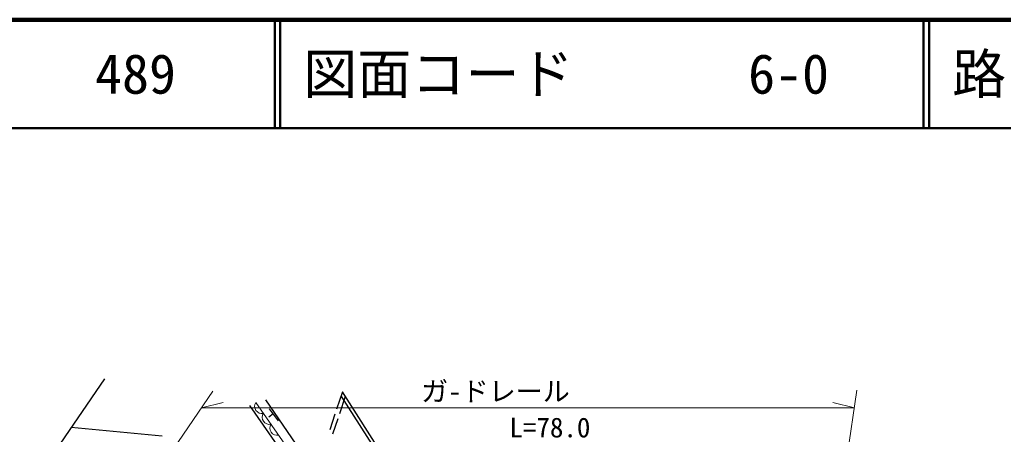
# Model space of a CAD drawing. Units: millimetres, scale not verified. Extents: x 40000 to 680000, y 20000 to 380000.
# Drawn here: x 94172 to 185119, y 341720 to 380000 of the extents above; entities that cross this region are included whole.
import ezdxf
from ezdxf.enums import TextEntityAlignment as Align

# ---------------------------------------------------------------- set-up
doc = ezdxf.new("R2010")
doc.units = ezdxf.units.MM
doc.header["$LTSCALE"] = 1000
for name, color, linetype, lineweight in [('M-BGD', 7, 'Continuous', 25), ('M-BMK-SRVR', 3, 'Continuous', 25), ('M-STR-HTXT', 7, 'Continuous', 13), ('M-TTL', 2, 'Continuous', 140), ('M-TTL-LINE', 7, 'Continuous', 50)]:
    doc.layers.add(name, color=color, linetype=linetype, lineweight=lineweight)
doc.layers.add('M-TTL-TXT', color=7, linetype='Continuous')
doc.styles.add('ＭＳ ゴシック', font='')
doc.styles.get('ＭＳ ゴシック').set_extended_font_data('MS Gothic')

msp = doc.modelspace()

# ---------------------------------------------------------------- linework, layer by layer
at = {"layer": 'M-BGD'}
for p, q in [((124012, 345629), (123476, 344039)), ((132227, 332840), (124012, 345629)), ((116914, 344894), (121504, 338185)), ((124282, 345208), (123746, 343619)), ((132091, 332497), (123889, 345265)), ((120184, 337616), (115438, 344375)), ((117251, 344071), (118073, 342954)), ((117600, 343597), (117204, 343291)), ((123316, 343565), (122838, 342144)), ((123587, 343145), (123108, 341723)), ((98936, 342366), (107339, 341589))]:
    msp.add_line(p, q, dxfattribs=at)
at = {"layer": 'M-BGD', "lineweight": 13}
msp.add_line((115997, 344654), (120902, 337636), dxfattribs=at)
for centre in [(116566, 344306), (117267, 343304), (117968, 342301)]:
    msp.add_arc(centre, 668, 148.57771, 281.31889, dxfattribs=at)
at = {"layer": 'M-BMK-SRVR'}
msp.add_line((102004, 346842), (84942, 321945), dxfattribs=at)
at = {"layer": 'M-STR-HTXT'}
for p, q in [((112037, 345700), (96038, 322334)), ((171585, 345796), (162938, 286781)), ((110977, 344152), (112977, 344652)), ((110977, 344152), (171344, 344152)), ((171344, 344152), (169344, 344652))]:
    msp.add_line(p, q, dxfattribs=at)
at = {"layer": 'M-TTL'}
msp.add_line((680000, 380000), (40000, 380000), dxfattribs=at)
at = {"layer": 'M-TTL-LINE'}
for p, q in [((117750, 380000), (117750, 370000)), ((118250, 380000), (118250, 370000)), ((177750, 380000), (177750, 370000)), ((178250, 380000), (178250, 370000)), ((40000, 370000), (680000, 370000))]:
    msp.add_line(p, q, dxfattribs=at)

# ---------------------------------------------------------------- texts
at = {"layer": 'M-STR-HTXT', "style": 'ＭＳ ゴシック'}
for s, p in [('ガ-ドレール', (131287, 344228)), ('L=78.0', (139457, 340882))]:
    msp.add_text(s, height=1833, dxfattribs=at).set_placement(p, align=Align.BOTTOM_LEFT)
at = {"layer": 'M-TTL-TXT', "style": 'ＭＳ ゴシック'}
for s, p in [('489', (101142, 375000)), ('図面コード', (120380, 375000)), ('6-0', (161521, 375000)), ('路 線 名', (180380, 375000))]:
    msp.add_text(s, height=3666, dxfattribs=at).set_placement(p, align=Align.MIDDLE_LEFT)

doc.saveas('drawing.dxf')
